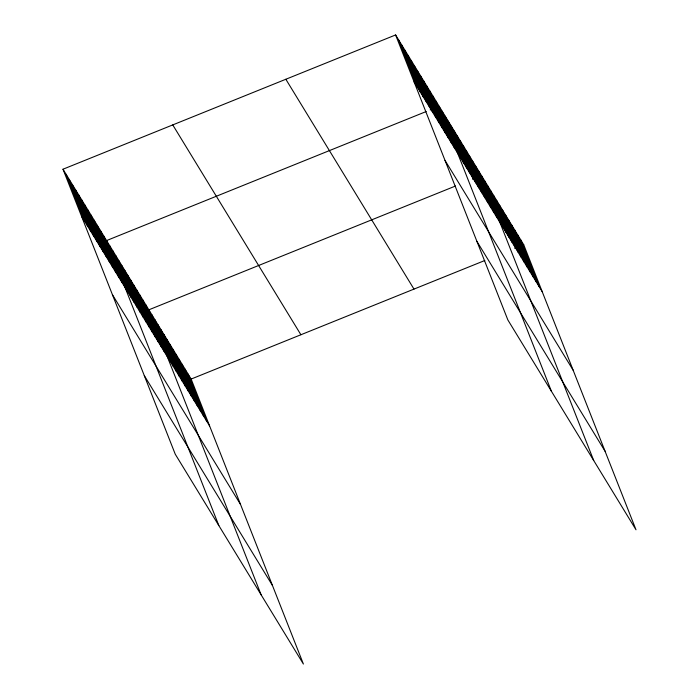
<?xml version="1.0" encoding="UTF-8"?>
<svg xmlns="http://www.w3.org/2000/svg" width="699" height="699" viewBox="0 0 699 699"><rect width="100%" height="100%" fill="white"/><g stroke="black" fill="none" stroke-linecap="round" stroke-linejoin="round"><path stroke-width="1.05" d="M62.997 169.219L191.142 379.059L303.401 664.05L175.257 454.21L62.997 169.219L395.599 34.95L523.743 244.79L636.003 529.781L507.858 319.941L395.599 34.95M426.198 111.534L106.571 240.57L218.831 525.552M430.182 109.918L439.164 106.292L551.424 391.283M455.512 186.013L148.852 309.814L261.12 594.805M472.472 179.171L481.454 175.545L593.713 460.536M191.142 379.059L484.826 260.5M514.761 248.416L523.743 244.79M414.053 81.8L542.197 291.64M445.01 160.386L573.154 370.225M476.901 241.356L605.046 451.196M285.839 79.258L413.983 289.098M172.758 124.911L300.902 334.751M81.451 216.07L209.595 425.909M112.408 294.655L240.552 504.495M144.3 375.625L272.453 585.465M520.72 239.844L539.174 286.695M517.697 234.899L536.159 281.749M514.682 229.954L533.136 276.804M511.659 225.008L530.113 271.859M508.636 220.063L527.098 266.913M505.622 215.109L524.075 261.968M502.598 210.163L521.052 257.014M499.575 205.218L518.029 252.068M496.561 200.272L515.014 247.123M493.538 195.327L511.991 242.177M490.515 190.381L508.968 237.232M487.491 185.436L505.954 232.286M484.477 180.491L502.931 227.341M478.431 170.6L496.893 217.45M475.416 165.654L493.87 212.505M472.393 160.7L490.847 207.559M469.37 155.755L487.823 202.605M466.347 150.809L484.809 197.66M463.332 145.864L481.786 192.714M460.309 140.918L478.763 187.769M457.286 135.973L475.748 182.823M454.271 131.028L472.725 177.878M451.248 126.082L469.702 172.933M448.225 121.137L466.679 167.987M445.211 116.191L463.664 163.042M442.187 111.246L460.641 158.096M436.054 101.198L454.507 148.048M432.943 96.104L451.397 142.954M429.833 91.01L448.286 137.86M426.713 85.907L445.176 132.766M423.603 80.813L442.056 127.664M420.492 75.719L438.946 122.57M417.382 70.625L435.835 117.476M414.271 65.523L432.725 112.382M411.161 60.429L429.614 107.279M408.041 55.335L426.504 102.185M404.931 50.241L423.384 97.091M401.82 45.138L420.274 91.997M398.71 40.044L417.163 86.894M188.127 374.114L206.581 420.964M185.104 369.168L203.558 416.019M182.081 364.223L200.534 411.073M179.058 359.277L197.52 406.128M176.043 354.332L194.497 401.182M173.02 349.386L191.474 396.237M169.997 344.432L188.45 391.291M166.982 339.487L185.436 386.337M163.959 334.541L182.413 381.392M160.936 329.596L179.39 376.446M157.913 324.651L176.375 371.501M154.898 319.705L173.352 366.556M151.875 314.76L170.329 361.61M145.838 304.869L164.291 351.719M142.814 299.923L161.268 346.774M139.791 294.978L158.245 341.828M136.777 290.024L155.23 336.883M133.754 285.078L152.207 331.929M130.73 280.133L149.184 326.983M127.707 275.188L146.17 322.038M124.693 270.242L143.146 317.093M121.67 265.297L140.123 312.147M118.647 260.351L137.109 307.202M115.632 255.406L134.086 302.256M112.609 250.46L131.062 297.311M109.586 245.515L128.039 292.365M103.452 235.467L121.914 282.317M100.341 230.373L118.795 277.223M97.231 225.279L115.685 272.129M94.12 220.185L112.574 267.035M91.01 215.082L109.463 261.933M87.891 209.988L106.353 256.839M84.78 204.894L103.234 251.745M81.669 199.8L100.123 246.651M78.559 194.698L97.012 241.548M75.448 189.604L93.902 236.454M72.338 184.51L90.791 231.36M69.218 179.416L87.681 226.266M66.108 174.313L84.562 221.164"/></g></svg>
